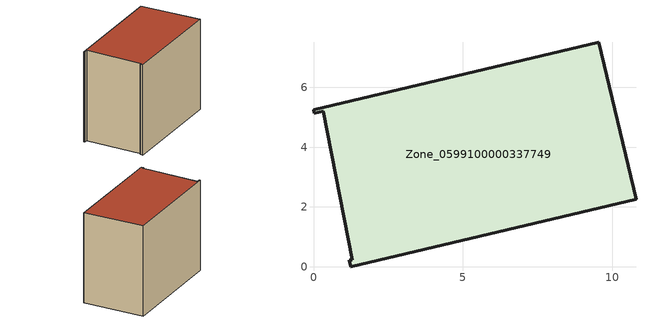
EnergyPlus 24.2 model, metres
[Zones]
Zone_0599100000337749
 floor ground (C_G): 1.29,0.23 0.33,5.2 0.03,5.13 0,5.25 9.55,7.51 10.8,2.25 1.24,0 1.19,0.21 z0
 wall outside (C_F): 1.24,0 10.8,2.25 9.55,7.51 0,5.25 0.03,5.13 0.33,5.2 1.29,0.23 1.19,0.21 1.24,0 z0:8.01
 roof outside (C_R): 0.33,5.2 1.29,0.23 1.19,0.21 1.24,0 10.8,2.25 9.55,7.51 0,5.25 0.03,5.13 z8.01
[BUILDING]
Pand.0599100000337749: North Axis=0; Terrain=City; Loads Convergence Tolerance Value=0.04; Temperature Convergence Tolerance Value=0.4; Solar Distribution=FullExterior; Maximum Number of Warmup Days=25; Minimum Number of Warmup Days=1
[Site:Location]
Rotterdam.The.Hague.AP_ZH_NLD Design_Conditions: Latitude=51.96; Longitude=4.45; Time Zone=1; Elevation=-4.5
[SITE:GROUNDTEMPERATURE:BUILDINGSURFACE]
18, 18, 18, 18, 18, 18, 18, 18, 18, 18, 18, 18
[MATERIAL] Thermal Absorptance=0.9; Solar Absorptance=0.7; Visible Absorptance=0.7
Name | Roughness | Thickness | Conductivity | Density | Specific Heat
G.TI.1975-1991 | MediumSmooth | 0.15 | 0.288461 | 540 | 1210
F.TI.1975-1991 | Rough | 0.3 | 0.230769 | 1920 | 840
R.TI.1975-1991 | MediumRough | 0.2 | 0.153846 | 1500 | 1000
[CONSTRUCTION]
C_G: G.TI.1975-1991
C_F: F.TI.1975-1991
C_R: R.TI.1975-1991
[ZONE]
Zone_0599100000337749: Type=1; Multiplier=1; Ceiling Height=Autocalculate; Volume=Autocalculate; Floor Area=autocalculate; Part of Total Floor Area=Yes
[ZONEINFILTRATION:DESIGNFLOWRATE]
Infil_Zone_0599100000337749: Zone or ZoneList or Space or SpaceList=Zone_0599100000337749; Schedule=AlwaysOn; Design Flow Rate Calculation Method=Flow/Area; Flow Rate per Floor Area=0.003; Constant Term Coefficient=1; Temperature Term Coefficient=0; Velocity Term Coefficient=0; Velocity Squared Term Coefficient=0
[HVACTEMPLATE:ZONE:IDEALLOADSAIRSYSTEM]
Zone_0599100000337749: Maximum Heating Supply Air Temperature=50; Minimum Cooling Supply Air Temperature=13; Maximum Heating Supply Air Humidity Ratio=0.0156; Minimum Cooling Supply Air Humidity Ratio=0.0077; Heating Limit=NoLimit; Cooling Limit=NoLimit; Dehumidification Control Type=ConstantSensibleHeatRatio; Cooling Sensible Heat Ratio=0.7; Dehumidification Setpoint=60; Humidification Control Type=None; Humidification Setpoint=30; Outdoor Air Method=None; Outdoor Air Flow Rate per Person=0.00944; Outdoor Air Flow Rate per Zone Floor Area=0; Outdoor Air Flow Rate per Zone=0; Demand Controlled Ventilation Type=None; Outdoor Air Economizer Type=NoEconomizer; Heat Recovery Type=None; Sensible Heat Recovery Effectiveness=0.7; Latent Heat Recovery Effectiveness=0.65
[ZONECONTROL:THERMOSTAT]
ThermostatControl_Zone_0599100000337749: Zone or ZoneList=Zone_0599100000337749; Control Type Schedule=DualSetpointControlType; Control 1=Thermostat_Zone_0599100000337749; Temperature Difference Between Cutout And Setpoint=0
[THERMOSTATSETPOINT:DUALSETPOINT]
Thermostat_Zone_0599100000337749: Heating Setpoint Temperature Schedule=HeatingSetpoint_Zone_0599100000337749; Cooling Setpoint Temperature Schedule=CoolingSetpoint_Zone_0599100000337749
[SCHEDULE:COMPACT]
HeatingSetpoint_Zone_0599100000337749: Through: 12/31, For: AllDays, Until: 24:00, 21
CoolingSetpoint_Zone_0599100000337749: Through: 12/31, For: AllDays, Until: 24:00, 24
DualSetpointControlType: Through: 12/31, For: AllDays, Until: 24:00, 4
AlwaysOn: Through: 12/31, For: AllDays, Until: 24:00, 1
